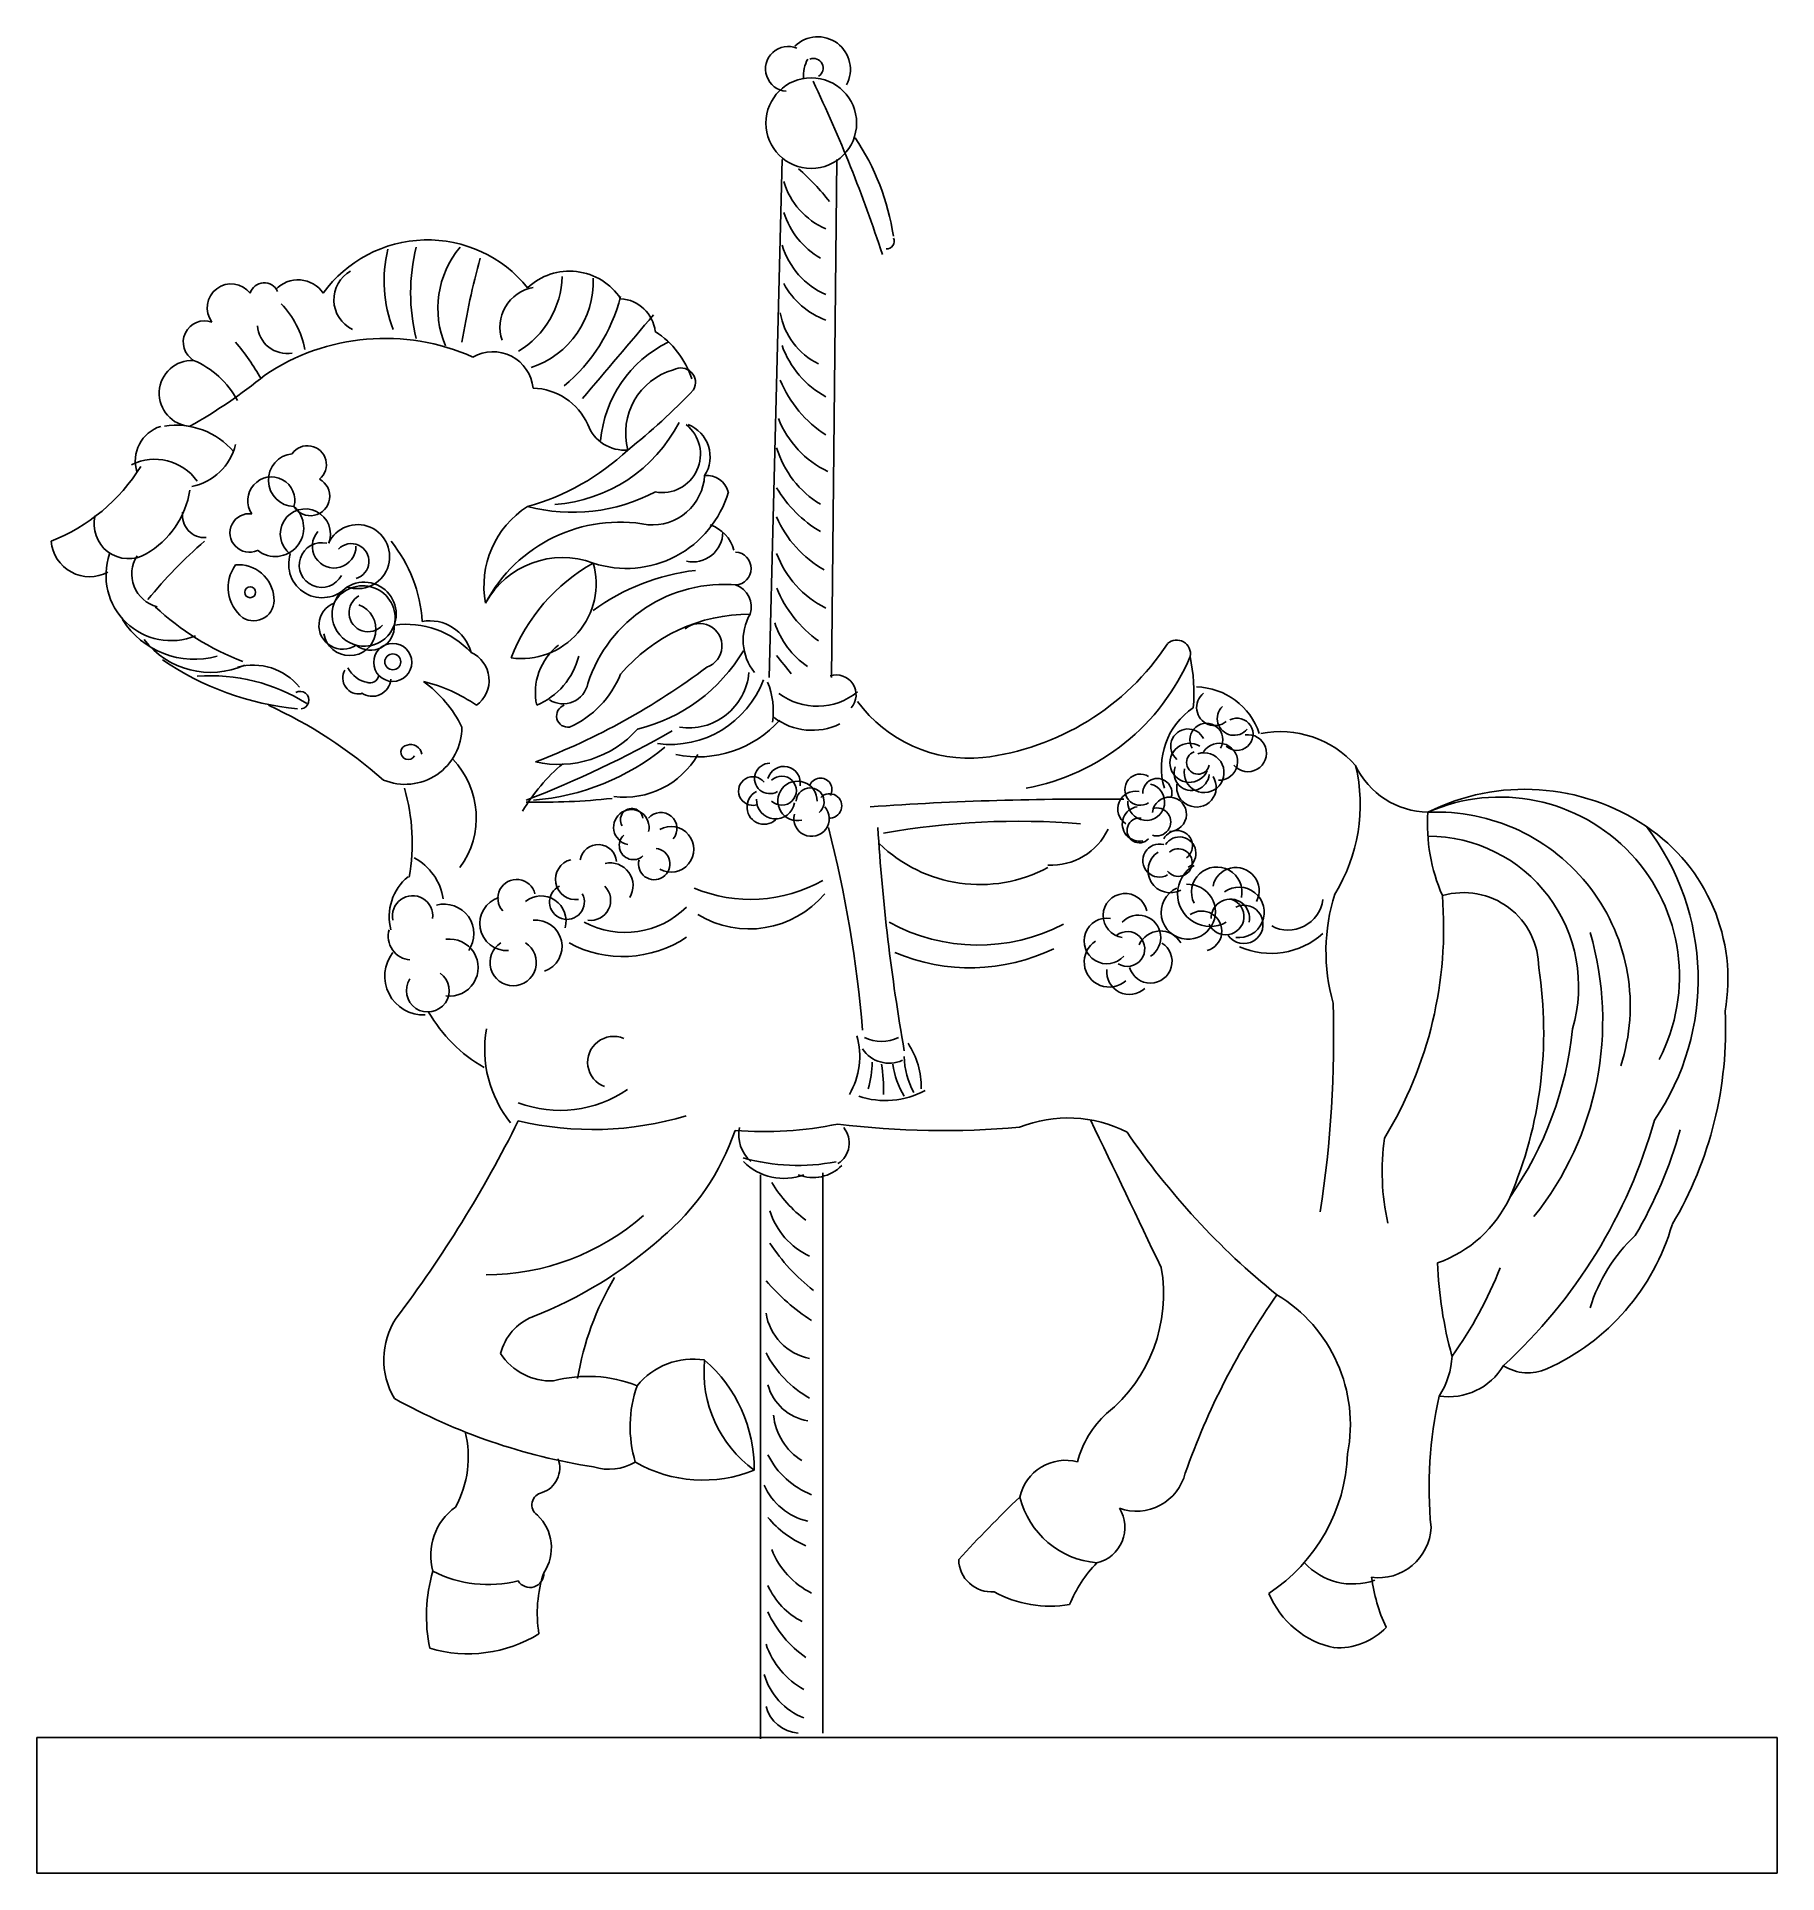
# Model space of a CAD drawing. Extents: x 1591 to 1828, y 2267 to 2517.
import ezdxf

# ---------------------------------------------------------------- set-up
doc = ezdxf.new("R2010")
doc.units = 0
doc.header["$LTSCALE"] = 10
doc.header["$MEASUREMENT"] = 0
doc.layers.add('3', color=3, linetype='CONTINUOUS')
doc.layers.add('7', color=7, linetype='CONTINUOUS')

msp = doc.modelspace()

# ---------------------------------------------------------------- linework, layer by layer
at = {"layer": '3'}
for centre, radius, start, end in [((1696.75, 2512.59), 1.31, 301.3043, 111.8827), ((1702.41, 2499.98), 10.1, 196.2785, 246.785), ((1672.25, 2473.42), 33.95, 38.2039, 48.5939), ((1703.1, 2496.15), 10.87, 197.2549, 240.134), ((1656.65, 2483.65), 18.36, 166.5653, 201.2453), ((1667.73, 2481.99), 25.83, 166.1023, 193.8977), ((1658.65, 2479.86), 13.04, 140.263, 202.8625), ((1702.8, 2491.65), 10.81, 197.1642, 246.1735), ((1635.94, 2481.06), 4.49, 119.6274, 243.9569), ((1770.49, 2454.8), 123.33, 165.006, 170.435), ((1659.56, 2477.31), 5.51, 100.3849, 198.7948), ((1650.21, 2484.61), 12.34, 301.0717, 358.1799), ((1654.4, 2483.55), 12.37, 288.4583, 1.9633), ((1702.11, 2488.3), 10.67, 208.2431, 249.8091), ((1615.27, 2471.87), 12.48, 11.2314, 43.7756), ((1648.1, 2487.16), 23.09, 309.4907, 345.8059), ((1670.2, 2476.16), 5.04, 6.4526, 86.7147), ((1625.08, 2477.78), 4.04, 183.676, 279.8128), ((-880.36, 4638.35), 3345.51, 319.5446, 319.80103), ((1701.54, 2480.85), 9.45, 189.5378, 244.2702), ((1593.58, 2454.43), 32.16, 29.6193, 40.4314), ((1684.3, 2460.39), 16.61, 116.2673, 174.8297), ((1668.55, 2466.46), 12.24, 18.18, 57.0259), ((1704.57, 2479.16), 12.86, 199.7799, 241.4929), ((1607.61, 2461.64), 12.13, 28.0615, 66.9884), ((1680.13, 2462.91), 8.95, 105.7748, 194.9553), ((1707.14, 2476.23), 16.13, 202.3496, 237.3315), ((1704.46, 2469.8), 13.42, 201.4902, 244.4898), ((1660.1, 2473.75), 20.6, 274.0175, 332.9075), ((1676.15, 2460.02), 5.21, 259.599, 50.9934), ((1626.15, 2456.51), 3.61, 96.0025, 267.9522), ((1627.87, 2458.62), 2.57, 309.2898, 144.7309), ((1648.85, 2484.82), 33.15, 285.6974, 313.0562), ((1704.75, 2464.85), 13.61, 196.8233, 238.7391), ((1674.79, 2457.54), 7.14, 265.3745, 356.6647), ((1622.93, 2453.74), 3.2, 344.917, 214.7907), ((1628.26, 2454.3), 2.64, 211.8798, 61.9992), ((1663.94, 2476.5), 24.37, 255.4641, 297.5595), ((1671.27, 2458.96), 14.47, 251.8633, 343.659), ((1706.41, 2464.2), 17.09, 210.7612, 239.3099), ((1623.47, 2449.99), 3.88, 231.4721, 48.8468), ((1627.57, 2449.18), 3.41, 338.7443, 233.109), ((1664.67, 2442.11), 12.79, 122.4049, 190.6252), ((1619.93, 2449.32), 2.62, 81.8848, 295.1976), ((1631.49, 2447.51), 2.97, 137.9726, 0), ((1634.68, 2446.09), 4.36, 250.4229, 154.8673), ((1670.39, 2430.12), 20.67, 79.3155, 152.2035), ((1705.75, 2457.58), 15.29, 203.476, 240.3504), ((1629.78, 2444.95), 3.04, 76.6681, 332.2734), ((1633.82, 2445.45), 2.41, 285.6979, 136.2923), ((1609.31, 2443.54), 8.88, 160.8337, 291.728), ((1629.85, 2445.05), 4.55, 161.9525, 317.8264), ((1662.58, 2434.03), 11.94, 69.4911, 151.3615), ((1679.03, 2423.29), 25.12, 119.2264, 158.9585), ((1656.96, 2442.41), 10.2, 262.2422, 15.9426), ((1704.54, 2451.33), 13.69, 200.5502, 243.4949), ((1635.58, 2438.26), 4.36, 255.159, 160.0049), ((1684.61, 2422.77), 19.55, 84.7576, 161.9099), ((1684.08, 2415.1), 29.32, 96.6581, 126.189), ((1633.6, 2436.2), 3.58, 190.2098, 69.3315), ((1635.58, 2438.26), 4.36, 160.0049, 340.0745), ((1636.1, 2438.46), 2.59, 118.4074, 318.9815), ((1707.08, 2448.13), 16.6, 202.3889, 234.5164), ((1612.45, 2443.7), 11.57, 212.2692, 285.7033), ((1688.07, 2415.3), 22.97, 89.8541, 139.9486), ((1702.35, 2440.61), 11.43, 197.8904, 235.9176), ((1614.67, 2441.69), 11.36, 217.3728, 294.099), ((1667.03, 2427.6), 8.15, 127.6864, 192.3018), ((1655.17, 2434.97), 9.91, 293.1496, 345.9281), ((1667.3, 2445.11), 23.15, 283.732, 329.305), ((1959143.13, 1570334.31), 2507973.62, 218.69442637, 218.694499), ((1614.67, 2405.38), 24.51, 57.7162, 94.2447), ((1625.37, 2506.4), 94.39, 290.7956, 307.0462), ((1658.02, 2435.18), 13.47, 294.1678, 337.7714), ((1679.73, 2431.03), 8.25, 261.5137, 354.9976), ((1662.65, 2429.5), 3.44, 237.4741, 348.8717), ((1677.25, 2434.08), 13.55, 262.7108, 339.444), ((1663.31, 2424.41), 1.54, 109.7816, 278.3243), ((1753.93, 2417.37), 9.82, 123.9204, 196.4366), ((1605.16, 2549.23), 146.04, 291.0605, 299.6999), ((1662, 2432.34), 14.53, 257.607, 317.9894), ((1681, 2433.79), 14.95, 258.4588, 318.3685), ((1641.56, 2419.47), 0.991, 98.3078, 329.1378), ((1641.92, 2419.03), 1.5, 6.721, 109.332), ((1656.02, 2445.28), 32.44, 274.6269, 309.2009), ((1747.92, 2418.03), 2.66, 58.2274, 336.0181), ((1749.09, 2418.05), 1.56, 110.1006, 347.5979), ((1751.96, 2418.17), 2.52, 268.5723, 147.6317), ((1755.89, 2419.34), 2.52, 220.0994, 98.7417), ((1679.23, 2398.29), 25.71, 130.2644, 149.1928), ((1670.99, 2424.88), 11.53, 262.9057, 330.1676), ((1690.79, 2415.9), 2.07, 89.8989, 299.9993), ((1692.7, 2415.29), 2.25, 349.7505, 163.8002), ((1748.23, 2416.66), 2.4, 160.4224, 354.5501), ((1749.92, 2416.69), 2.71, 169.1848, 108.3729), ((1688.49, 2414.19), 1.95, 38.2567, 284.8308), ((1692.43, 2414.24), 1.98, 225.7618, 134.2382), ((1694.56, 2412.85), 2.68, 359.3729, 283.2382), ((1696.29, 2412.73), 1.89, 309.6523, 177.2744), ((1697.69, 2414.38), 1.57, 329.8574, 161.3082), ((1741.24, 2414.37), 2.12, 58.1006, 301.8994), ((1742.04, 2412.7), 2.51, 177.0652, 76.6064), ((1743.56, 2413.92), 1.98, 342.9356, 181.8938), ((1748.88, 2414.7), 2.69, 170.5653, 33.1834), ((1659.75, 2500.63), 87.96, 268.6243, 276.243), ((1690.03, 2412.01), 2.34, 116.4408, 319.9427), ((1691.58, 2412.99), 2.6, 177.9833, 350.6096), ((1696.48, 2410.44), 2.41, 165.9699, 42.0692), ((1698.93, 2412.16), 1.66, 264.9307, 135.0812), ((1734.75, 1975.98), 437.12, 89.4418, 93.9736), ((1740.58, 2411.75), 2.41, 78.2079, 236.9817), ((1741.13, 2409.72), 2.35, 97.6801, 281.2676), ((1745.19, 2411.03), 2.33, 270.1629, 173.8822), ((1790.2, 2388.94), 24.43, 332.5421, 113.6849), ((1671.95, 2409.26), 2.41, 346.6459, 258.2322), ((1672, 2410.28), 1.54, 8.4451, 211.4756), ((1675.97, 2409.09), 2.19, 319.8105, 139.7869), ((1724.64, 2305.66), 104.42, 85.3632, 100.1349), ((1741.12, 2408.83), 1.69, 82.8354, 317.1765), ((1743.47, 2409.99), 1.9, 251.9136, 108.0864), ((1781.55, 2384.96), 26.38, 341.9795, 92.5218), ((1672.23, 2406.77), 1.92, 132.2756, 312.3425), ((1677.35, 2406.26), 3.1, 240.8062, 119.1938), ((1719.41, 2421.08), 19.62, 225.6445, 298.1152), ((1729.07, 2412.71), 8.62, 267.2555, 334.6094), ((1746.27, 2406.74), 2.07, 307.2353, 153.2234), ((1746.57, 2405.7), 2.24, 302.4615, 147.6095), ((1780.44, 2387.58), 20.46, 343.673, 90.135), ((1783.1, 2388.61), 34.07, 325.6308, 37.5032), ((1638.89, 2398.44), 7.51, 8.2277, 62.2744), ((1664.38, 2402.17), 2.76, 103.9103, 277.6845), ((1667.44, 2404.44), 2.47, 3.4013, 170.5806), ((1675.06, 2404.26), 2.14, 164.2852, 83.0294), ((1743.83, 2404.73), 2.25, 74.7031, 299.5644), ((1745.3, 2403.36), 3.01, 123.3798, 298.6104), ((1746.42, 2404.45), 1.88, 217.9018, 130.663), ((1656.34, 2399.6), 2.56, 13.6476, 222.0883), ((1669.08, 2401.31), 3.1, 328.3757, 103.367), ((1688.19, 2419.44), 20, 247.3227, 299.4019), ((1750.74, 2400.2), 4.44, 119.5203, 299.6183), ((1751.64, 2400.42), 3.43, 347.81, 205.8587), ((1754.24, 2400.62), 3.17, 332.8987, 168.7873), ((1642.17, 2397.19), 2.75, 353.0964, 192.3494), ((1659.65, 2396.49), 3.42, 344.3593, 128.3262), ((1663.18, 2399.09), 2.37, 115.0275, 28.1453), ((1666.39, 2399.32), 2.74, 262.5978, 44.2153), ((1687.98, 2408.86), 13.44, 238.6886, 319.9359), ((1739.17, 2397.25), 3, 12.1989, 261.9724), ((1747.7, 2397.66), 3.63, 113.9136, 267.0948), ((1747.71, 2397.76), 3.74, 267.0948, 92.9052), ((1753.48, 2396.88), 2.61, 348.0264, 180.5665), ((1754.68, 2397.68), 3.43, 262.3924, 125.7135), ((1646.47, 2394.76), 4.04, 325.565, 105.1245), ((1671.1, 2406.73), 11.79, 241.7676, 315.0657), ((1740.97, 2394.26), 3.04, 302.7987, 136.8823), ((1749.59, 2395.12), 2.74, 286.114, 124.6333), ((1752.87, 2397.1), 2.48, 204.2166, 70.2939), ((1755.33, 2396.04), 2.61, 215.0679, 115.0339), ((1761.36, 2400.03), 4.76, 241.9775, 352.7797), ((1658.94, 2393.04), 3.58, 289.0624, 96.0253), ((1719.14, 2418.28), 25.06, 241.1232, 297.6328), ((1736.69, 2393.79), 3.11, 80.5747, 318.0497), ((1739.47, 2392.7), 2.37, 238.573, 129.0646), ((1743.97, 2391.99), 3.16, 28.78, 156.4187), ((1759.01, 2402.68), 10.59, 246.1704, 311.8866), ((1761.44, 2382.97), 42.74, 321.3443, 16.2579), ((1647.2, 2390.16), 3.89, 262.6664, 97.3336), ((1655.86, 2390.85), 3.15, 122.195, 57.805), ((1670.81, 2407.22), 15.55, 241.7996, 303.734), ((1718.07, 2416.5), 26.36, 247.0943, 295.6301), ((1737.01, 2390.92), 3.41, 123.3147, 311.3617), ((1742.61, 2391), 2.95, 196.5927, 58.1495), ((1739.75, 2389.59), 3.08, 174.1247, 312.802), ((1644.24, 2387.03), 2.91, 146.8111, 54.4024), ((1669.53, 2377.27), 3.53, 66.806, 249.5422), ((1751.74, 2386.75), 48.58, 325.0137, 354.187), ((1662.26, 2386.85), 16.12, 249.2165, 304.6059), ((1666.7, 2412.64), 44.51, 256.817, 286.5958), ((1742.02, 2388.97), 71.93, 312.564, 344.1932), ((1755.82, 2384.61), 61.18, 329.6306, 344.3409), ((1706.33, 2370.02), 17.77, 210.7762, 233.2689), ((1700.58, 2360.16), 10.26, 197.6081, 244.8342), ((1651.96, 2381.35), 33.02, 270.3624, 310.9588), ((1713.35, 2367.5), 26.99, 213.3163, 231.9826), ((1713.31, 2367.64), 30.57, 221.1245, 236.5741), ((1697.64, 2344.27), 7.44, 188.6499, 258.9833), ((1703.44, 2344.43), 14.75, 206.9402, 240.6931), ((1697.08, 2335.16), 6.78, 195.3161, 260.4794), ((1699.46, 2330.04), 8.19, 185.5932, 238.4814), ((1700.62, 2328.93), 11.29, 206.8167, 248.4592), ((1697.89, 2323.21), 8.6, 203.9243, 257.0261), ((1700.85, 2323.73), 13.29, 219.1346, 247.1937), ((1701.55, 2315.12), 11.29, 201.6063, 243.2593), ((1699.61, 2310.02), 9.89, 203.5483, 243.4263), ((1704.66, 2309), 15.56, 204.8464, 234.8347), ((1700.78, 2301.6), 11.07, 198.5232, 241.1579), ((1698.77, 2296.52), 9.11, 196.3028, 248.5628), ((1695, 2290.86), 4.88, 195.0372, 266.0876)]:
    msp.add_arc(centre, radius, start, end, dxfattribs=at)
at = {"layer": '7'}
for p, q in [((1692.47, 2500.12), (1690.73, 2429.65)), ((1699.92, 2500.12), (1699.18, 2429.65)), ((1698.02, 2362.21), (1698.02, 2285.98)), ((1689.51, 2361.95), (1689.51, 2285.21)), ((1591, 2285.36), (1827.95, 2285.36)), ((1591, 2266.9), (1591, 2285.36)), ((1827.95, 2266.9), (1827.95, 2285.36)), ((1827.95, 2281.48), (1827.95, 2281.48)), ((1591, 2266.9), (1827.95, 2266.9))]:
    msp.add_line(p, q, dxfattribs=at)
for centre, radius in [((1696.44, 2505.09), 6.17), ((1620.06, 2441.24), 0.745), ((1639.47, 2431.7), 2.59), ((1639.47, 2431.77), 1.08)]:
    msp.add_circle(centre, radius, dxfattribs=at)
for centre, radius, start, end in [((1693.27, 2512.47), 3.06, 66.3524, 265.5417), ((1697.33, 2512.4), 4.44, 331.7086, 134.6198), ((1700.28, 2511.47), 4.91, 151.4919, 183.4203), ((1516.56, 2424.97), 199.53, 18.1775, 25.4744), ((1675.61, 2484.95), 32.36, 8.4382, 34.1108), ((1644.19, 2471.69), 17.51, 38.8984, 144.1665), ((1706.7, 2488.99), 1.03, 266.0144, 26.5399), ((1663.53, 2476.62), 8.33, 33.2944, 133.3024), ((1617.47, 2479.95), 3.26, 37.5052, 216.333), ((1621.97, 2481.36), 2, 24.566, 163.0528), ((1626.57, 2479.61), 4.15, 34.2271, 136.9863), ((1613.85, 2475.29), 2.9, 70.0874, 238.9307), ((1638.43, 2446.58), 29.22, 65.897, 124.1169), ((1612.18, 2468.31), 4.5, 87.7958, 265.8912), ((1653.1, 2468.49), 5.49, 5.7112, 119.8359), ((1575.85, 2527.56), 73.2, 299.4658, 309.1285), ((1678.69, 2469.78), 2, 330.3087, 119.7623), ((1658.31, 2460.57), 8.47, 24.4443, 88.2411), ((1611.81, 2534.76), 95.19, 308.8231, 316.127), ((1609.36, 2459.11), 4.94, 107.461, 197.532), ((1610.07, 2453.85), 10.12, 39.9826, 99.6137), ((1671.04, 2465.94), 5.36, 200.3991, 274.7228), ((1677.94, 2459.68), 4.73, 327.3153, 68.3638), ((1610.58, 2463.2), 7.72, 281.4314, 346.0598), ((1583.8, 2471.55), 25.09, 291.4561, 328.3148), ((1607.06, 2452.2), 7.14, 35.8015, 116.1594), ((1682.22, 2454.11), 3.03, 14.9289, 95.7472), ((1599.8, 2457.03), 12.2, 299.9547, 351.101), ((1613.85, 2451.7), 3.02, 171.2799, 274.5487), ((1603.51, 2450.52), 4.71, 165.8714, 300.457), ((1681.14, 2445.77), 4.9, 13.9725, 71.8561), ((1598.22, 2448.63), 5.27, 184.8076, 297.7727), ((1652.46, 2403.03), 59.42, 130.5323, 141.2154), ((1624.04, 2436.03), 19.47, 3.6526, 38.6446), ((1680.3, 2449.48), 4.11, 257.8514, 359.3989), ((1608.6, 2443.75), 4.65, 148.0588, 254.8851), ((1622.28, 2441.88), 5.22, 143.7968, 231.9291), ((1618.48, 2440.17), 4.82, 3.9695, 94.8981), ((1686.02, 2444.47), 2.24, 273.113, 86.887), ((1635.39, 2437.73), 4.4, 347.4762, 152.6032), ((1685.06, 2439.21), 3.21, 342.8773, 70.3096), ((1620.53, 2440.14), 2.78, 238.2221, 7.5236), ((1632.66, 2436.74), 3.24, 111.2569, 303.907), ((1632.14, 2466.05), 36.64, 226.9674, 249.0856), ((1644.49, 2431.52), 5.84, 15.2481, 99.9917), ((1681.24, 2433.94), 3.05, 289.0848, 130.4662), ((1694.27, 2434.71), 7.1, 149.9027, 218.2293), ((1636.45, 2436.6), 3.23, 232.0875, 3.146), ((1641.3, 2424.82), 12.07, 43.0478, 97.6896), ((1746.2, 2432.87), 1.86, 348.571, 132.0004), ((1630.39, 2464.57), 39.4, 235.6001, 264.3551), ((1648.38, 2429.24), 4.2, 306.3449, 65.482), ((1715.65, 2453.62), 35.13, 276.7889, 326.5292), ((1720.23, 2444.27), 30.18, 280.4667, 337.0571), ((1723.8, 2427.48), 24.73, 355.4407, 11.7208), ((1620.41, 2423.11), 8.23, 39.4476, 104.7381), ((1634.84, 2429.57), 2.17, 150.0333, 279.5451), ((1636.75, 2432.69), 3.8, 206.7843, 260.4219), ((1636.31, 2430.18), 1.29, 252.3229, 346.1143), ((1699.83, 2427.29), 2.71, 318.8689, 107.2438), ((1626.86, 2426.55), 1.2, 277.3276, 119.5848), ((1636.69, 2429.61), 2.53, 233.7969, 355.461), ((1633.86, 2415.55), 16.71, 26.0264, 54.1041), ((1638.75, 2408.46), 21.2, 55.1504, 76.6116), ((1680.83, 2425.08), 10.44, 351.578, 22.1243), ((1697.25, 2434.39), 8.66, 232.9392, 309.3962), ((1748.67, 2419.14), 9.22, 18.2015, 88.5982), ((1751.37, 2425.56), 2.47, 128.335, 309.0539), ((1596.26, 2368.3), 63.28, 48.4941, 65.4591), ((1717.95, 2437.45), 18.8, 216.0504, 275.6694), ((1754, 2424.05), 2.28, 133.8615, 320.7905), ((1641.15, 2422.82), 7.72, 247.4587, 0.4684), ((1696.56, 2430.99), 8.54, 232.6, 296.2693), ((1747.73, 2420.29), 2.35, 26.1332, 230.1122), ((1750.23, 2421.17), 2.24, 329.5306, 210.4694), ((1754.39, 2421.92), 2.19, 228.1109, 115.609), ((1760.28, 2408.58), 13.7, 41.4716, 101.12), ((1639.35, 2410.56), 11.49, 323.7828, 43.8548), ((1748.11, 2412.33), 23.06, 328.1808, 13.3369), ((1780.54, 2422.37), 11.05, 205.266, 269.1997), ((1614.9, 2407.09), 27.22, 350.2118, 15.984), ((1793.58, 2384.96), 29.47, 55.8382, 116.599), ((1804.69, 2409.68), 24.36, 176.1436, 203.5189), ((1534.03, 2367.3), 170.01, 4.8469, 14.2746), ((1982.41, 2426.71), 277.47, 183.6134, 189.9356), ((1796.26, 2388.58), 24.97, 349.955, 56.2527), ((1645.99, 2397.12), 7, 129.3929, 194.928), ((1655.01, 2396.16), 3.69, 107.1086, 273.1653), ((1792.62, 2392.38), 26.11, 162.628, 195.6849), ((1727.61, 2395.59), 54.92, 328.5907, 4.558), ((1785.24, 2390.13), 10.24, 359.9917, 106.3367), ((1642.08, 2394.42), 3.23, 163.8835, 265.1999), ((1643.65, 2388.99), 5.27, 142.1876, 272.381), ((1738.91, 2381.39), 57.24, 336.8527, 8.781), ((1611.26, 2380.69), 156.29, 351.2519, 1.6964), ((1662.21, 2394.45), 20.64, 210.0622, 240.0088), ((1768.83, 2381.73), 52.08, 329.3469, 2.7502), ((1667.9, 2379.04), 15.92, 169.9278, 218.8692), ((1692.76, 2378.11), 10.28, 329.5916, 15.6856), ((1706.01, 2385.54), 5.43, 244.6842, 295.3158), ((1700.72, 2373.91), 10.7, 358.7727, 33.786), ((1707.04, 2381.48), 4.33, 213.5071, 294.6396), ((1692.16, 2377.24), 12.56, 343.5245, 0.1954), ((1683.5, 2373.55), 22.77, 358.3799, 8.7816), ((1719.26, 2378.7), 11.83, 188.1421, 210.7826), ((1719.74, 2378.25), 10.64, 181.0106, 208.5116), ((1706.53, 2383.5), 11.43, 251.5576, 298.2285), ((1731.39, 2351.97), 17.73, 63.0113, 111.8675), ((1503.27, 2445.55), 171.2, 322.9625, 333.5513), ((1655.07, 2378.53), 32.74, 309.7588, 341.2304), ((1690.01, 2417.48), 49.64, 265.4518, 281.6921), ((1691.41, 2367.39), 4.83, 168.0858, 228.8268), ((1714.46, 2483.76), 115.79, 262.8603, 275.1143), ((1698.31, 2366.28), 3.3, 302.419, 39.6138), ((-1498.76, 808.85), 3590.13, 25.40982, 25.76542), ((1824.76, 2425.87), 103.23, 214.2492, 231.0163), ((1806.5, 2362.38), 32.34, 171.8464, 192.4812), ((1694.57, 2390.11), 26.88, 254.0609, 281.2703), ((1692.74, 2369.34), 7.87, 225.2367, 290.1148), ((1696.66, 2367.1), 5.52, 248.9117, 315.5884), ((1776.03, 2366.12), 17.12, 289.3711, 335.016), ((1783.86, 2363.83), 31.01, 294.217, 343.7885), ((1637.19, 2397.16), 58.53, 291.3652, 311.5465), ((1823.66, 2337.48), 22.12, 132.8996, 163.2551), ((1836.34, 2351.97), 54.68, 182.098, 195.5643), ((1703.71, 2327.73), 39.62, 149.2663, 170.5757), ((1723.47, 2345.72), 20.93, 309.0176, 9.9618), ((1738.87, 2369.56), 55.21, 324.2378, 338.4816), ((1841.25, 2288.43), 99.5, 144.9157, 160.6644), ((1749.27, 2327.98), 20.56, 348.848, 59.1297), ((1648.58, 2336.8), 10.33, 146.9458, 210.7599), ((1661.28, 2335.83), 7.36, 112.0516, 165.8599), ((1661, 2342.09), 8.18, 213.0462, 272.501), ((1772.83, 2337.76), 10.85, 326.9064, 357.563), ((1666.04, 2316.28), 18.25, 68.5122, 104.8922), ((1680.38, 2326.98), 9.9, 81.0602, 140.6015), ((1698.3, 2335.13), 16.46, 174.3287, 234.2448), ((1669.08, 2321.94), 19.6, 359.4892, 49.0843), ((1783.2, 2340.44), 8.69, 261.5376, 329.2228), ((1794.03, 2341.21), 6.21, 237.2903, 294.2474), ((1688.63, 2327.69), 16.85, 160.7182, 196.6909), ((1679.33, 2402.78), 81.54, 240.9232, 261.1644), ((1837.87, 2319.41), 57.32, 167.4756, 185.4643), ((1635.81, 2323.51), 13.94, 330.9277, 14.5044), ((1745.82, 2319.49), 13.56, 132.6266, 165.3832), ((1658.61, 2322.09), 3.59, 289.4735, 19.5446), ((1668.91, 2328.93), 7.05, 252.6365, 300.5112), ((1681.71, 2338.96), 18.55, 240.2128, 292.0658), ((1731.1, 2316.67), 6.44, 75.6319, 167.164), ((1745.73, 2324.85), 23.73, 303.2182, 357.943), ((1740.68, 2323.07), 6.89, 250.5762, 345.7993), ((1660.09, 2317.05), 1.68, 99.6578, 236.1235), ((1844.19, 2193.34), 172.67, 133.7335, 137.6836), ((1736.31, 2320.93), 11.82, 193.8174, 265.2471), ((1652.72, 2310.18), 8.08, 125.7408, 195.6348), ((1654.92, 2311.2), 6.14, 326.2551, 46.4408), ((1734.16, 2313.97), 4.97, 283.6142, 31.5755), ((1773.66, 2314.28), 7.16, 262.4972, 357.348), ((1720.99, 2309.68), 4.48, 181.2195, 274.3039), ((1665.81, 2301.88), 21.75, 163.6534, 191.5688), ((1652.49, 2322.87), 16.67, 243.0707, 284.0275), ((1658.14, 2307.69), 1.89, 211.8226, 2.845), ((1676.47, 2302.31), 17.33, 161.5823, 189.3786), ((1747.78, 2296.94), 17.44, 135.5667, 158.0112), ((1770.16, 2315.16), 8.89, 222.3232, 289.6377), ((1794.68, 2309.89), 22.12, 187.0369, 205.3796), ((1728.98, 2319.14), 15.89, 241.1949, 279.5088), ((1770.23, 2309.75), 12.44, 202.475, 258.2591), ((1768.25, 2306.49), 8.89, 265.5804, 316.8726), ((1649.72, 2315.29), 18.52, 253.6352, 301.4252)]:
    msp.add_arc(centre, radius, start, end, dxfattribs=at)

doc.saveas('drawing.dxf')
